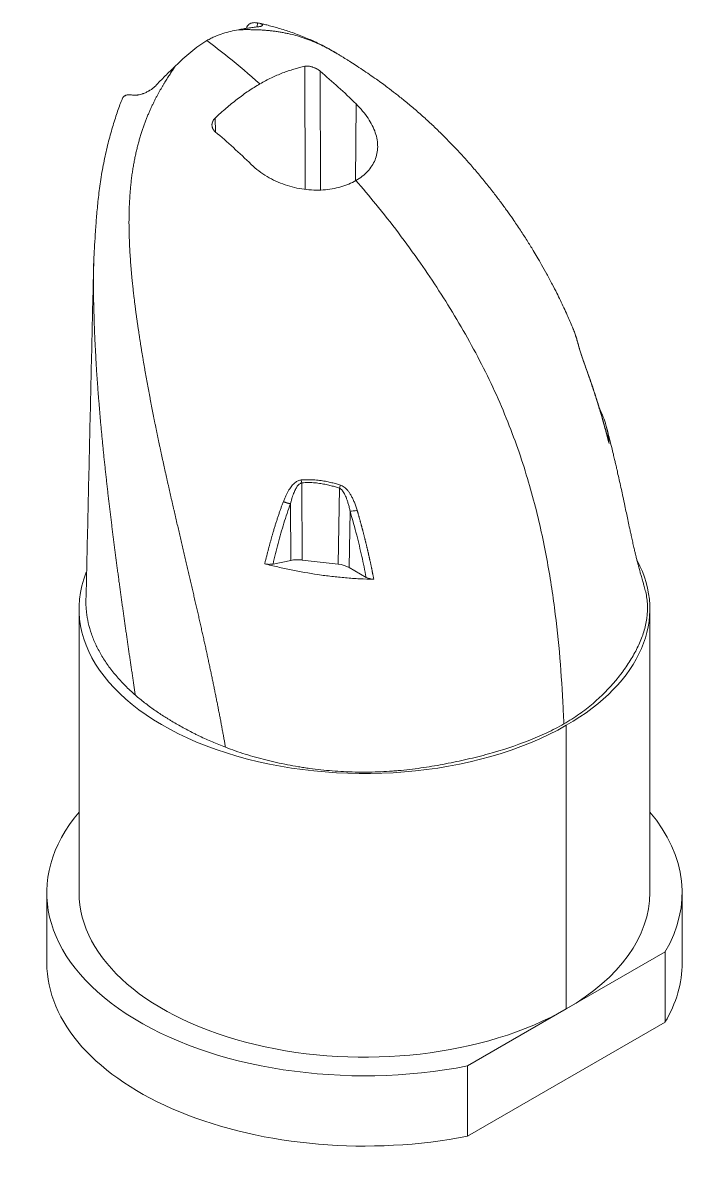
# Model space of a CAD drawing. Header units: millimetres. Extents: x 337 to 517, y 498 to 603.
# Drawn here: x 455.3 to 517.5, y 497.7 to 603 of the extents above; entities that cross this region are included whole.
import ezdxf

# ---------------------------------------------------------------- set-up
doc = ezdxf.new("R2010")
doc.units = ezdxf.units.MM
doc.layers.add('core', color=7, linetype='Continuous', lineweight=20)

msp = doc.modelspace()

# ---------------------------------------------------------------- linework, layer by layer
at = {"layer": 'core', "lineweight": 13}
for p, q in [((477.1, 602.6), (477.12, 602.98)), ((481.55, 587.52), (481.52, 598.95)), ((482.97, 587.46), (482.94, 598.49)), ((486.23, 588.31), (486.27, 595.44)), ((473.21, 592.85), (473.18, 594.13)), ((481.27, 553.06), (481.23, 560.23)), ((484.6, 552.68), (484.73, 559.73)), ((480.21, 553.02), (480.18, 558.3)), ((485.62, 552.37), (485.71, 557.6)), ((505.79, 511.35), (505.79, 537.7))]:
    msp.add_line(p, q, dxfattribs=at)
at = {"layer": 'core', "lineweight": 18}
for p, q in [((478.56, 552.69), (480.21, 553.02)), ((481.27, 553.06), (484.6, 552.68)), ((485.62, 552.37), (487.21, 551.45)), ((460.55, 548.52), (460.55, 522.16)), ((513.55, 522.16), (513.55, 548.52)), ((457.55, 522.16), (457.55, 515.63)), ((516.55, 515.63), (516.55, 522.16)), ((514.96, 516.64), (505.79, 511.35)), ((514.96, 516.64), (514.96, 510.11)), ((505.79, 511.35), (496.63, 506.05)), ((514.96, 510.11), (496.63, 499.52)), ((496.63, 506.05), (496.63, 499.52))]:
    msp.add_line(p, q, dxfattribs=at)
for centre, major_axis, ratio, start_param, end_param in [((506.04, 572.46), (-0.971, -0.26), 0.620721, 3.141805, 3.291081), ((506.94, 569.82), (-0.947, -0.336), 0.299713, 3.000301, 3.160431), ((481.43, 560.77), (-0.08, 1), 0.283573, 1.827504, 2.114619), ((484.93, 560.27), (0.331, 0.949), 0.01515, 1.84728, 2.178948), ((486.42, 557.98), (0.964, 0.286), 0.263083, 3.808918, 4.573545), ((480.86, 551.93), (2.01, 0.01), 0.575907, 1.368192, 1.900418), ((484.2, 551.54), (2.01, 0.01), 0.575743, 0.783462, 1.367207), ((487.05, 548.52), (-26.5, 0), 0.57735, 2.356194, 3.4397), ((487.05, 548.52), (-26.5, 0), 0.57735, 6.059101, 8.63938), ((487.05, 522.16), (29.5, 0), 0.57735, 2.686658, 5.042887), ((487.05, 522.16), (29.5, 0), 0.57735, 5.952687, 6.738125), ((487.05, 522.16), (-26.5, 0), 0.57735, 0, 2.356194), ((487.05, 522.16), (-26.5, 0), 0.57735, 2.356194, 3.141593), ((487.05, 515.63), (29.5, 0), 0.57735, 3.141548, 5.042887), ((487.05, 515.63), (29.5, 0), 0.57735, 5.952687, 6.283234)]:
    msp.add_ellipse(centre, major_axis=major_axis, ratio=ratio, start_param=start_param, end_param=end_param, dxfattribs=at)
for points, knots in [([(472.42, 601.34), (472.55, 601.41), (472.68, 601.48), (472.93, 601.61), (473.05, 601.67), (473.42, 601.83), (473.67, 601.92), (474.15, 602.07), (474.39, 602.13), (474.87, 602.24), (475.11, 602.29), (475.34, 602.34)], [0, 0, 0, 0, 0.125, 0.125, 0.25, 0.25, 0.5, 0.5, 0.75, 0.75, 1, 1, 1, 1]), ([(475.34, 602.34), (475.42, 602.35), (475.5, 602.37), (475.65, 602.39), (475.73, 602.41), (475.95, 602.45), (476.1, 602.47), (476.41, 602.52), (476.56, 602.54), (476.86, 602.58), (477, 602.6), (477.15, 602.61)], [0, 0, 0, 0, 0.125, 0.125, 0.25, 0.25, 0.5, 0.5, 0.75, 0.75, 1, 1, 1, 1]), ([(477.12, 602.98), (477.05, 602.99), (476.99, 602.99), (476.86, 603), (476.8, 603), (476.73, 602.99), (476.71, 602.99), (476.68, 602.99), (476.67, 602.99), (476.62, 602.98), (476.6, 602.97), (476.51, 602.95), (476.46, 602.93), (476.38, 602.89), (476.36, 602.88), (476.32, 602.85), (476.31, 602.85), (476.29, 602.83), (476.28, 602.82), (476.23, 602.77), (476.19, 602.72), (476.15, 602.65), (476.14, 602.64), (476.13, 602.61), (476.12, 602.59), (476.1, 602.55), (476.09, 602.51), (476.09, 602.48), (476.09, 602.48), (476.09, 602.48)], [0, 0, 0, 0, 0.142643, 0.142643, 0.285286, 0.285286, 0.320947, 0.320947, 0.356608, 0.356608, 0.42793, 0.42793, 0.570573, 0.570573, 0.641894, 0.641894, 0.677555, 0.677555, 0.713216, 0.713216, 0.855859, 0.855859, 0.89152, 0.89152, 0.927181, 0.927181, 0.998503, 0.998503, 1, 1, 1, 1]), ([(477.12, 602.98), (477.19, 602.97), (477.25, 602.95), (477.34, 602.93), (477.36, 602.93), (477.4, 602.92), (477.41, 602.91), (477.43, 602.9), (477.44, 602.9), (477.49, 602.88), (477.52, 602.86), (477.55, 602.83), (477.56, 602.82), (477.57, 602.81), (477.57, 602.81), (477.57, 602.8), (477.57, 602.79), (477.58, 602.77), (477.57, 602.75), (477.54, 602.72), (477.53, 602.71), (477.51, 602.7), (477.5, 602.7), (477.49, 602.69), (477.48, 602.68), (477.44, 602.66), (477.39, 602.65), (477.31, 602.63), (477.28, 602.63), (477.22, 602.62), (477.19, 602.61), (477.15, 602.61)], [0, 0, 0, 0, 0.125, 0.125, 0.1875, 0.1875, 0.21875, 0.21875, 0.25, 0.25, 0.375, 0.375, 0.4375, 0.4375, 0.46875, 0.46875, 0.5, 0.5, 0.625, 0.625, 0.6875, 0.6875, 0.71875, 0.71875, 0.75, 0.75, 0.875, 0.875, 0.9375, 0.9375, 1, 1, 1, 1]), ([(484.48, 600.13), (484.24, 600.28), (483.78, 600.55), (483.14, 600.89), (482.57, 601.17), (482.01, 601.42), (481.43, 601.67), (480.82, 601.91), (480.23, 602.12), (479.64, 602.32), (479.07, 602.49), (478.5, 602.65), (478.02, 602.77), (477.63, 602.87), (477.39, 602.92), (477.27, 602.95), (477.26, 602.95)], [0, 0, 0, 0, 0.105529, 0.200551, 0.282574, 0.361495, 0.441116, 0.526715, 0.610359, 0.681541, 0.76376, 0.838866, 0.905907, 0.95299, 0.992985, 1, 1, 1, 1]), ([(472.42, 601.34), (472.29, 601.27), (472.17, 601.19), (471.91, 601.02), (471.79, 600.94), (471.41, 600.67), (471.17, 600.47), (470.68, 600.06), (470.43, 599.85), (469.95, 599.4), (469.71, 599.18), (469.47, 598.95)], [0, 0, 0, 0, 0.125, 0.125, 0.25, 0.25, 0.5, 0.5, 0.75, 0.75, 1, 1, 1, 1]), ([(477.34, 597.31), (476.36, 598.17), (474.73, 599.54), (473.08, 600.84), (472.42, 601.34)], [0, 0, 0, 0, 0.605573, 1, 1, 1, 1]), ([(506.36, 574.7), (506.21, 575.07), (505.85, 575.91), (505.35, 576.96), (504.89, 577.91), (504.47, 578.73), (504, 579.61), (503.53, 580.46), (503.11, 581.19), (502.66, 581.94), (502.14, 582.77), (501.51, 583.75), (500.89, 584.66), (500.28, 585.53), (499.69, 586.34), (499.04, 587.2), (498.31, 588.12), (497.53, 589.07), (496.78, 589.94), (496.15, 590.65), (495.58, 591.25), (494.98, 591.89), (494.26, 592.62), (493.44, 593.41), (492.56, 594.22), (491.66, 595.01), (490.78, 595.74), (489.97, 596.39), (489.29, 596.91), (488.69, 597.36), (488.13, 597.76), (487.52, 598.18), (486.87, 598.62), (486.25, 599.03), (485.76, 599.35), (485.41, 599.56), (485.18, 599.71), (484.96, 599.85), (484.71, 599.99), (484.53, 600.11), (484.41, 600.18), (484.39, 600.19)], [0, 0, 0, 0, 0.035817, 0.079613, 0.101561, 0.128448, 0.159884, 0.188583, 0.212549, 0.233423, 0.264641, 0.297975, 0.33473, 0.361267, 0.390174, 0.421715, 0.455848, 0.492532, 0.52874, 0.555962, 0.575545, 0.601168, 0.632221, 0.66583, 0.700674, 0.736577, 0.770378, 0.800815, 0.828295, 0.84574, 0.866496, 0.89013, 0.913422, 0.936178, 0.95569, 0.964663, 0.972276, 0.980152, 0.988122, 0.997507, 1, 1, 1, 1]), ([(469.47, 598.95), (469.39, 598.87), (469.31, 598.8), (469.16, 598.65), (469.08, 598.57), (468.85, 598.35), (468.7, 598.2), (468.39, 597.89), (468.24, 597.74), (467.93, 597.43), (467.78, 597.27), (467.63, 597.11)], [0, 0, 0, 0, 0.125, 0.125, 0.25, 0.25, 0.5, 0.5, 0.75, 0.75, 1, 1, 1, 1]), ([(481.52, 598.95), (481.18, 598.87), (480.83, 598.78), (480.15, 598.57), (479.8, 598.46), (479.28, 598.26), (479.1, 598.18), (478.75, 598.03), (478.58, 597.95), (478.05, 597.7), (477.7, 597.51), (477.34, 597.31)], [0, 0, 0, 0, 0.25, 0.25, 0.5, 0.5, 0.625, 0.625, 0.75, 0.75, 1, 1, 1, 1]), ([(481.52, 598.95), (481.57, 598.96), (481.62, 598.97), (481.7, 598.97), (481.73, 598.97), (481.77, 598.97), (481.79, 598.97), (481.82, 598.96), (481.83, 598.96), (481.91, 598.95), (481.97, 598.94), (482.06, 598.92), (482.1, 598.92), (482.14, 598.9), (482.16, 598.9), (482.19, 598.89), (482.21, 598.88), (482.29, 598.86), (482.36, 598.83), (482.44, 598.8), (482.45, 598.79), (482.48, 598.78), (482.5, 598.77), (482.55, 598.75), (482.58, 598.73), (482.67, 598.68), (482.73, 598.65), (482.81, 598.59), (482.84, 598.57), (482.89, 598.53), (482.92, 598.51), (482.94, 598.49)], [0, 0, 0, 0, 0.125, 0.125, 0.1875, 0.1875, 0.21875, 0.21875, 0.25, 0.25, 0.375, 0.375, 0.4375, 0.4375, 0.46875, 0.46875, 0.5, 0.5, 0.625, 0.625, 0.65625, 0.65625, 0.6875, 0.6875, 0.75, 0.75, 0.875, 0.875, 0.9375, 0.9375, 1, 1, 1, 1]), ([(486.27, 595.44), (485.73, 595.98), (485.18, 596.5), (484.06, 597.52), (483.5, 598.01), (482.94, 598.49)], [0, 0, 0, 0, 0.5, 0.5, 1, 1, 1, 1]), ([(465.5, 596.27), (465.57, 596.26), (465.65, 596.26), (465.77, 596.26), (465.81, 596.26), (465.88, 596.27), (465.9, 596.27), (465.95, 596.27), (465.97, 596.28), (466.08, 596.29), (466.18, 596.31), (466.32, 596.35), (466.37, 596.36), (466.44, 596.39), (466.47, 596.39), (466.51, 596.41), (466.54, 596.42), (466.66, 596.47), (466.76, 596.51), (466.9, 596.58), (466.95, 596.6), (467.02, 596.64), (467.04, 596.66), (467.09, 596.68), (467.11, 596.7), (467.23, 596.77), (467.32, 596.83), (467.44, 596.93), (467.48, 596.97), (467.56, 597.04), (467.59, 597.07), (467.63, 597.11)], [0, 0, 0, 0, 0.125, 0.125, 0.1875, 0.1875, 0.21875, 0.21875, 0.25, 0.25, 0.375, 0.375, 0.4375, 0.4375, 0.46875, 0.46875, 0.5, 0.5, 0.625, 0.625, 0.6875, 0.6875, 0.71875, 0.71875, 0.75, 0.75, 0.875, 0.875, 0.9375, 0.9375, 1, 1, 1, 1]), ([(473.18, 594.13), (473.52, 594.45), (473.86, 594.75), (474.54, 595.34), (474.89, 595.62), (475.41, 596.02), (475.58, 596.15), (475.93, 596.4), (476.1, 596.53), (476.63, 596.88), (476.98, 597.1), (477.34, 597.31)], [0, 0, 0, 0, 0.25, 0.25, 0.5, 0.5, 0.625, 0.625, 0.75, 0.75, 1, 1, 1, 1]), ([(464.56, 595.93), (464.53, 595.85), (464.33, 595.37), (464.01, 594.43), (463.58, 593.07), (463.18, 591.57), (462.82, 589.94), (462.53, 588.26), (462.32, 586.61), (462.18, 585.07), (462.07, 583.65), (461.99, 582.36), (461.93, 581.22), (461.91, 580.53), (461.9, 580.22)], [0, 0, 0, 0, 0.017343, 0.099611, 0.189494, 0.28706, 0.392398, 0.50168, 0.603907, 0.698428, 0.785459, 0.865445, 0.939021, 1, 1, 1, 1]), ([(465.5, 596.27), (465.44, 596.28), (465.38, 596.29), (465.25, 596.3), (465.19, 596.3), (465.12, 596.29), (465.11, 596.29), (465.08, 596.29), (465.06, 596.29), (465.02, 596.28), (464.99, 596.28), (464.91, 596.26), (464.86, 596.24), (464.79, 596.2), (464.77, 596.19), (464.73, 596.16), (464.72, 596.16), (464.7, 596.14), (464.69, 596.13), (464.64, 596.08), (464.61, 596.04), (464.58, 595.97), (464.57, 595.96), (464.56, 595.94), (464.56, 595.94), (464.56, 595.94)], [0, 0, 0, 0, 0.159553, 0.159553, 0.319107, 0.319107, 0.358995, 0.358995, 0.398883, 0.398883, 0.47866, 0.47866, 0.638213, 0.638213, 0.71799, 0.71799, 0.757878, 0.757878, 0.797766, 0.797766, 0.95732, 0.95732, 0.997208, 0.997208, 1, 1, 1, 1]), ([(473.18, 594.13), (473.13, 594.09), (473.09, 594.04), (473.04, 593.97), (473.02, 593.94), (473, 593.9), (472.99, 593.89), (472.98, 593.86), (472.97, 593.85), (472.94, 593.78), (472.92, 593.72), (472.9, 593.63), (472.9, 593.61), (472.89, 593.56), (472.89, 593.55), (472.89, 593.52), (472.89, 593.5), (472.89, 593.43), (472.9, 593.37), (472.91, 593.3), (472.92, 593.29), (472.92, 593.26), (472.93, 593.25), (472.94, 593.2), (472.95, 593.18), (472.99, 593.1), (473.02, 593.05), (473.08, 592.97), (473.1, 592.95), (473.14, 592.91), (473.16, 592.88), (473.19, 592.86)], [0, 0, 0, 0, 0.125, 0.125, 0.1875, 0.1875, 0.21875, 0.21875, 0.25, 0.25, 0.375, 0.375, 0.4375, 0.4375, 0.46875, 0.46875, 0.5, 0.5, 0.625, 0.625, 0.65625, 0.65625, 0.6875, 0.6875, 0.75, 0.75, 0.875, 0.875, 0.9375, 0.9375, 1, 1, 1, 1]), ([(476.54, 589.82), (475.99, 590.36), (475.44, 590.88), (474.32, 591.89), (473.76, 592.39), (473.19, 592.86)], [0, 0, 0, 0, 0.5, 0.5, 1, 1, 1, 1]), ([(505.57, 537.83), (505.54, 538.33), (505.45, 540.37), (505.23, 543.94), (504.74, 548.6), (504.11, 552.63), (503.42, 556), (502.78, 558.61), (502, 561.32), (500.75, 565.05), (498.74, 569.85), (496.19, 574.55), (493.98, 578.11), (492.17, 580.79), (490.22, 583.47), (488.22, 586.03), (486.88, 587.61), (486.26, 588.33)], [0, 0, 0, 0, 0.032166, 0.132872, 0.233578, 0.334285, 0.384638, 0.434991, 0.485072, 0.535153, 0.635316, 0.735478, 0.785559, 0.83564, 0.893375, 0.951111, 1, 1, 1, 1]), ([(506.37, 574.71), (506.37, 574.7), (506.41, 574.6), (506.5, 574.39), (506.61, 574.06), (506.71, 573.73), (506.81, 573.41), (506.9, 573.1), (506.95, 572.9), (506.98, 572.8)], [0, 0, 0, 0, 0.009405, 0.174504, 0.339603, 0.504703, 0.669802, 0.834901, 1, 1, 1, 1]), ([(507.02, 572.7), (506.95, 572.95), (506.81, 573.46), (506.6, 574.1), (506.47, 574.44), (506.41, 574.58)], [0, 0, 0, 0, 0.345373, 0.723789, 1, 1, 1, 1]), ([(507.89, 570.15), (507.83, 570.32), (507.69, 570.7), (507.47, 571.32), (507.27, 571.89), (507.13, 572.32), (507.05, 572.57), (507.02, 572.68), (507.01, 572.73)], [0, 0, 0, 0, 0.205266, 0.441672, 0.708061, 0.851693, 0.925595, 1, 1, 1, 1]), ([(509.75, 563.97), (509.58, 564.64), (509.21, 566.01), (508.6, 568.07), (508.13, 569.46), (507.89, 570.14)], [0, 0, 0, 0, 0.329098, 0.669114, 1, 1, 1, 1]), ([(508.87, 567.16), (508.91, 567.06), (508.96, 566.97), (509.11, 566.63), (509.21, 566.39), (509.38, 565.89), (509.46, 565.65), (509.59, 565.15), (509.64, 564.9), (509.72, 564.39), (509.75, 564.14), (509.77, 563.88)], [0, 0, 0, 0, 0.089797, 0.089797, 0.317348, 0.317348, 0.544899, 0.544899, 0.772449, 0.772449, 1, 1, 1, 1]), ([(513, 550.72), (512.97, 550.84), (512.88, 551.1), (512.77, 551.49), (512.67, 551.86), (512.59, 552.15), (512.52, 552.42), (512.44, 552.71), (512.36, 553.03), (512.28, 553.34), (512.21, 553.63), (512.13, 553.95), (512.04, 554.37), (511.93, 554.84), (511.83, 555.31), (511.73, 555.74), (511.63, 556.23), (511.51, 556.79), (511.37, 557.44), (511.22, 558.16), (511.06, 558.89), (510.9, 559.65), (510.75, 560.33), (510.6, 560.98), (510.48, 561.54), (510.37, 562), (510.27, 562.44), (510.15, 562.94), (510, 563.57), (509.82, 564.26), (509.66, 564.9), (509.56, 565.27), (509.52, 565.42)], [0, 0, 0, 0, 0.028156, 0.068011, 0.098015, 0.122565, 0.143092, 0.167128, 0.196475, 0.223107, 0.243345, 0.267834, 0.301177, 0.340116, 0.375408, 0.406542, 0.436576, 0.482247, 0.524221, 0.566593, 0.62121, 0.662109, 0.707025, 0.747221, 0.780777, 0.807646, 0.829706, 0.857351, 0.893213, 0.936591, 0.975364, 1, 1, 1, 1]), ([(509.75, 563.97), (509.75, 563.96), (509.76, 563.95), (509.76, 563.93), (509.76, 563.92), (509.77, 563.9), (509.77, 563.89), (509.77, 563.88)], [0, 0, 0, 0, 0.323011, 0.323011, 0.661506, 0.661506, 1, 1, 1, 1]), ([(477.79, 552.71), (477.85, 552.69), (477.91, 552.68), (478.01, 552.67), (478.04, 552.67), (478.1, 552.66), (478.14, 552.66), (478.23, 552.66), (478.3, 552.66), (478.4, 552.67), (478.43, 552.67), (478.49, 552.68), (478.52, 552.69), (478.56, 552.69)], [0, 0, 0, 0, 0.25, 0.25, 0.375, 0.375, 0.5, 0.5, 0.75, 0.75, 0.875, 0.875, 1, 1, 1, 1]), ([(477.79, 552.71), (478.19, 552.61), (478.6, 552.51), (479.41, 552.32), (479.82, 552.23), (481.06, 551.98), (481.89, 551.83), (483.15, 551.64), (483.58, 551.59), (484.43, 551.49), (484.86, 551.45), (485.73, 551.37), (486.16, 551.34), (487.04, 551.3), (487.48, 551.28), (487.92, 551.27)], [0, 0, 0, 0, 0.125, 0.125, 0.25, 0.25, 0.5, 0.5, 0.625, 0.625, 0.75, 0.75, 0.875, 0.875, 1, 1, 1, 1]), ([(487.21, 551.45), (487.26, 551.42), (487.31, 551.4), (487.39, 551.37), (487.42, 551.36), (487.46, 551.34), (487.48, 551.34), (487.51, 551.33), (487.52, 551.33), (487.6, 551.31), (487.66, 551.3), (487.76, 551.28), (487.79, 551.28), (487.84, 551.28), (487.86, 551.28), (487.89, 551.27), (487.91, 551.27), (487.92, 551.27)], [0, 0, 0, 0, 0.25, 0.25, 0.375, 0.375, 0.4375, 0.4375, 0.5, 0.5, 0.75, 0.75, 0.875, 0.875, 0.9375, 0.9375, 1, 1, 1, 1]), ([(505.57, 537.83), (505.82, 537.98), (506.07, 538.13), (506.55, 538.44), (506.78, 538.6), (507.23, 538.91), (507.45, 539.08), (507.87, 539.4), (508.08, 539.57), (509.07, 540.41), (509.77, 541.13), (510.54, 542.05), (510.69, 542.24), (510.9, 542.52), (510.98, 542.62), (511.12, 542.81), (511.18, 542.9), (511.52, 543.38), (511.77, 543.77), (512.22, 544.55), (512.42, 544.94), (512.77, 545.74), (512.92, 546.14), (513.09, 546.75), (513.14, 546.95), (513.23, 547.36), (513.26, 547.57), (513.29, 547.83), (513.3, 547.88), (513.31, 547.99), (513.32, 548.14), (513.33, 548.3), (513.34, 548.61), (513.33, 548.81), (513.31, 549.22), (513.26, 549.63), (513.18, 550.04), (513.09, 550.4), (513.05, 550.56), (513, 550.72)], [0, 0, 0, 0, 0.043888, 0.043888, 0.087775, 0.087775, 0.131663, 0.131663, 0.17555, 0.17555, 0.3511, 0.3511, 0.394988, 0.394988, 0.416932, 0.416932, 0.438876, 0.438876, 0.526651, 0.526651, 0.614426, 0.614426, 0.702201, 0.702201, 0.746088, 0.746088, 0.789976, 0.789976, 0.800948, 0.800948, 0.81192, 0.833864, 0.833864, 0.877751, 0.877751, 0.921639, 0.965526, 0.965526, 1, 1, 1, 1]), ([(461.19, 549.29), (461.19, 549.27), (461.19, 549.25), (461.18, 549.06), (461.19, 548.89), (461.2, 548.55), (461.22, 548.38), (461.27, 547.88), (461.33, 547.54), (461.48, 546.88), (461.67, 546.21), (461.94, 545.55), (462.13, 545.14), (462.17, 545.06), (462.25, 544.9), (462.29, 544.82), (462.42, 544.57), (462.51, 544.41), (462.6, 544.25)], [0, 0, 0, 0, 0.012151, 0.012151, 0.110935, 0.110935, 0.20972, 0.20972, 0.40729, 0.40729, 0.60486, 0.80243, 0.80243, 0.851823, 0.851823, 0.901215, 0.901215, 1, 1, 1, 1]), ([(462.6, 544.25), (462.8, 543.92), (463.01, 543.59), (463.47, 542.95), (463.72, 542.63), (464.25, 542), (464.53, 541.7), (465.13, 541.09), (465.44, 540.79), (465.78, 540.5)], [0, 0, 0, 0, 0.25, 0.25, 0.5, 0.5, 0.75, 0.75, 1, 1, 1, 1]), ([(465.78, 540.5), (466.05, 540.26), (466.34, 540.03), (466.93, 539.57), (467.24, 539.34), (467.87, 538.9), (468.19, 538.69), (468.61, 538.42), (468.7, 538.37), (468.87, 538.26), (468.95, 538.21), (469.21, 538.05), (469.38, 537.95), (469.91, 537.65), (470.27, 537.45), (470.82, 537.16), (471, 537.06), (471.28, 536.92), (471.38, 536.87), (471.56, 536.78), (471.66, 536.73), (472.14, 536.5), (472.92, 536.15), (473.73, 535.82), (474.14, 535.66)], [0, 0, 0, 0, 0.125, 0.125, 0.25, 0.25, 0.375, 0.375, 0.40625, 0.40625, 0.4375, 0.4375, 0.5, 0.5, 0.625, 0.625, 0.6875, 0.6875, 0.71875, 0.71875, 0.75, 0.75, 0.875, 1, 1, 1, 1]), ([(474.14, 535.66), (474.75, 535.43), (475.36, 535.22), (476.61, 534.82), (477.25, 534.64), (478.55, 534.32), (479.22, 534.17), (480.23, 533.97), (480.57, 533.91), (481.09, 533.82), (481.26, 533.8), (481.52, 533.76), (481.61, 533.74), (481.79, 533.72), (482.57, 533.61), (483.36, 533.52), (484.76, 533.41), (485.47, 533.37), (486.53, 533.35), (486.89, 533.35), (487.6, 533.35), (487.95, 533.36), (488.66, 533.39), (489.02, 533.41), (489.47, 533.44), (489.56, 533.44), (489.74, 533.46), (490, 533.48), (490.27, 533.5), (490.8, 533.55), (491.15, 533.59), (491.85, 533.68), (492.2, 533.72), (493.23, 533.87), (493.91, 533.99), (495.26, 534.25), (495.93, 534.39), (496.92, 534.62), (497.25, 534.7), (497.9, 534.87), (498.23, 534.95), (499.85, 535.4), (501.09, 535.81), (502.85, 536.5), (503.42, 536.74), (504.25, 537.13), (504.52, 537.27), (505.05, 537.54), (505.31, 537.69), (505.57, 537.83)], [0, 0, 0, 0, 0.0625, 0.0625, 0.125, 0.125, 0.1875, 0.1875, 0.21875, 0.21875, 0.234375, 0.234375, 0.242188, 0.242188, 0.25, 0.3125, 0.3125, 0.375, 0.375, 0.40625, 0.40625, 0.4375, 0.4375, 0.46875, 0.46875, 0.476563, 0.476563, 0.484375, 0.5, 0.5, 0.53125, 0.53125, 0.5625, 0.5625, 0.625, 0.625, 0.6875, 0.6875, 0.71875, 0.71875, 0.75, 0.75, 0.875, 0.875, 0.9375, 0.9375, 0.96875, 0.96875, 1, 1, 1, 1])]:
    msp.add_open_spline(points, degree=3, knots=knots, dxfattribs=at)
at = {"layer": 'core', "lineweight": 13}
for points, knots in [([(484.39, 600.19), (484.32, 600.23), (484.06, 600.38), (483.6, 600.64), (482.96, 600.96), (482.27, 601.26), (481.54, 601.54), (480.84, 601.76), (480.26, 601.92), (479.79, 602.02), (479.41, 602.09), (479.04, 602.16), (478.67, 602.21), (478.31, 602.25), (478.02, 602.28), (477.79, 602.3), (477.62, 602.31), (477.46, 602.32), (477.29, 602.32), (477.11, 602.33), (476.94, 602.34), (476.77, 602.34), (476.59, 602.34), (476.41, 602.35), (476.23, 602.35), (476.06, 602.35), (475.88, 602.35), (475.7, 602.34), (475.52, 602.34), (475.4, 602.34), (475.34, 602.34)], [0, 0, 0, 0, 0.022917, 0.093102, 0.158801, 0.244982, 0.326784, 0.404149, 0.476912, 0.518212, 0.559079, 0.599465, 0.639308, 0.678529, 0.717032, 0.734731, 0.752695, 0.770907, 0.789347, 0.807993, 0.826821, 0.845805, 0.86492, 0.884137, 0.903426, 0.922758, 0.942105, 0.96144, 0.980743, 1, 1, 1, 1]), ([(474.14, 535.66), (474.13, 535.72), (474.11, 535.86), (474.07, 536.06), (474.04, 536.26), (474, 536.46), (473.96, 536.66), (473.93, 536.87), (473.89, 537.07), (473.85, 537.28), (473.81, 537.49), (473.77, 537.69), (473.74, 537.9), (473.7, 538.11), (473.66, 538.32), (473.62, 538.53), (473.58, 538.74), (473.53, 538.96), (473.49, 539.17), (473.45, 539.38), (473.41, 539.6), (473.37, 539.81), (473.32, 540.03), (473.28, 540.25), (473.24, 540.47), (473.19, 540.69), (473.15, 540.91), (473.1, 541.13), (473.06, 541.35), (473.01, 541.57), (472.96, 541.8), (472.92, 542.02), (472.87, 542.25), (472.82, 542.48), (472.78, 542.7), (472.73, 542.93), (472.68, 543.16), (472.63, 543.39), (472.58, 543.62), (472.53, 543.85), (472.48, 544.09), (472.43, 544.32), (472.38, 544.55), (472.33, 544.79), (472.28, 545.03), (472.22, 545.26), (472.17, 545.5), (472.12, 545.74), (472.06, 545.98), (472.01, 546.22), (471.96, 546.46), (471.9, 546.71), (471.85, 546.95), (471.79, 547.2), (471.74, 547.44), (471.68, 547.69), (471.63, 547.93), (471.57, 548.18), (471.51, 548.43), (471.45, 548.68), (471.4, 548.93), (471.34, 549.19), (471.28, 549.44), (471.22, 549.69), (471.16, 549.95), (471.1, 550.2), (471.05, 550.46), (470.99, 550.72), (470.93, 550.98), (470.87, 551.24), (470.8, 551.5), (470.74, 551.76), (470.68, 552.02), (470.62, 552.28), (470.56, 552.55), (470.5, 552.81), (470.43, 553.08), (470.37, 553.35), (470.31, 553.62), (470.25, 553.88), (470.18, 554.15), (470.12, 554.43), (470.06, 554.7), (469.99, 554.97), (469.93, 555.25), (469.86, 555.52), (469.8, 555.8), (469.74, 556.08), (469.67, 556.35), (469.61, 556.63), (469.54, 556.91), (469.48, 557.2), (469.41, 557.48), (469.35, 557.76), (469.28, 558.05), (469.21, 558.33), (469.15, 558.62), (469.08, 558.91), (469.02, 559.2), (468.95, 559.49), (468.89, 559.78), (468.82, 560.07), (468.75, 560.36), (468.69, 560.66), (468.62, 560.95), (468.56, 561.25), (468.49, 561.55), (468.43, 561.84), (468.36, 562.14), (468.29, 562.45), (468.23, 562.75), (468.16, 563.05), (468.1, 563.35), (468.03, 563.66), (467.97, 563.97), (467.9, 564.27), (467.84, 564.58), (467.78, 564.89), (467.71, 565.2), (467.65, 565.52), (467.58, 565.83), (467.52, 566.14), (467.46, 566.46), (467.39, 566.78), (467.33, 567.09), (467.27, 567.41), (467.21, 567.73), (467.15, 568.06), (467.09, 568.38), (467.03, 568.7), (466.97, 569.03), (466.91, 569.35), (466.85, 569.68), (466.79, 570.01), (466.73, 570.34), (466.67, 570.67), (466.61, 571), (466.56, 571.33), (466.5, 571.67), (466.44, 572), (466.39, 572.34), (466.33, 572.67), (466.28, 573.01), (466.23, 573.35), (466.17, 573.69), (466.12, 574.04), (466.07, 574.38), (466.02, 574.72), (465.97, 575.07), (465.92, 575.42), (465.87, 575.76), (465.82, 576.11), (465.78, 576.46), (465.73, 576.81), (465.69, 577.17), (465.65, 577.52), (465.6, 577.87), (465.57, 578.23), (465.53, 578.59), (465.49, 578.95), (465.45, 579.3), (465.42, 579.66), (465.39, 580.03), (465.36, 580.39), (465.33, 580.75), (465.31, 581.12), (465.28, 581.48), (465.26, 581.85), (465.24, 582.22), (465.23, 582.59), (465.21, 582.95), (465.2, 583.32), (465.19, 583.7), (465.19, 584.07), (465.18, 584.44), (465.19, 584.81), (465.19, 585.19), (465.2, 585.56), (465.21, 585.99), (465.24, 586.47), (465.27, 586.99), (465.31, 587.5), (465.36, 588), (465.41, 588.49), (465.48, 588.97), (465.55, 589.44), (465.63, 589.9), (465.71, 590.35), (465.81, 590.78), (465.9, 591.2), (466.01, 591.62), (466.11, 592.02), (466.23, 592.4), (466.34, 592.78), (466.46, 593.15), (466.59, 593.5), (466.72, 593.84), (466.85, 594.18), (466.98, 594.5), (467.11, 594.81), (467.25, 595.11), (467.38, 595.39), (467.52, 595.67), (467.65, 595.94), (467.79, 596.2), (467.93, 596.45), (468.06, 596.69), (468.19, 596.92), (468.32, 597.14), (468.45, 597.36), (468.58, 597.56), (468.7, 597.76), (468.82, 597.95), (468.94, 598.13), (469.05, 598.31), (469.16, 598.48), (469.27, 598.64), (469.37, 598.8), (469.44, 598.9), (469.47, 598.95)], [0, 0, 0, 0, 0.00316, 0.006334, 0.009521, 0.012723, 0.015939, 0.01917, 0.022414, 0.025672, 0.028944, 0.032231, 0.035531, 0.038846, 0.042174, 0.045517, 0.048873, 0.052244, 0.055629, 0.059028, 0.062441, 0.065868, 0.069309, 0.072764, 0.076233, 0.079716, 0.083214, 0.086725, 0.09025, 0.09379, 0.097343, 0.100911, 0.104492, 0.108088, 0.111698, 0.115322, 0.11896, 0.122611, 0.126277, 0.129958, 0.133652, 0.13736, 0.141082, 0.144819, 0.148569, 0.152333, 0.156112, 0.159905, 0.163711, 0.167532, 0.171367, 0.175216, 0.179079, 0.182956, 0.186847, 0.190753, 0.194672, 0.198606, 0.202553, 0.206515, 0.21049, 0.21448, 0.218484, 0.222502, 0.226534, 0.230581, 0.234641, 0.238716, 0.242804, 0.246907, 0.251023, 0.255154, 0.259299, 0.263458, 0.267631, 0.271818, 0.276019, 0.280234, 0.284464, 0.288707, 0.292964, 0.297236, 0.301521, 0.305821, 0.310135, 0.314462, 0.318804, 0.32316, 0.32753, 0.331914, 0.336312, 0.340725, 0.345151, 0.349592, 0.354046, 0.358515, 0.362998, 0.367495, 0.372006, 0.376532, 0.381071, 0.385625, 0.390192, 0.394774, 0.39937, 0.40398, 0.408605, 0.413243, 0.417895, 0.422562, 0.427243, 0.431937, 0.436646, 0.441369, 0.446107, 0.450858, 0.455623, 0.460403, 0.465197, 0.470004, 0.474826, 0.479662, 0.484512, 0.489376, 0.494254, 0.499146, 0.504053, 0.508973, 0.513908, 0.518856, 0.523819, 0.528796, 0.533786, 0.538791, 0.54381, 0.548844, 0.553891, 0.558952, 0.564028, 0.569118, 0.574222, 0.57934, 0.584472, 0.589618, 0.594779, 0.599954, 0.605142, 0.610345, 0.615563, 0.620794, 0.62604, 0.6313, 0.636574, 0.641863, 0.647167, 0.652485, 0.657817, 0.663164, 0.668525, 0.6739, 0.679289, 0.684692, 0.690109, 0.695541, 0.700986, 0.706446, 0.711921, 0.71741, 0.722914, 0.728433, 0.733965, 0.739513, 0.745075, 0.750652, 0.756243, 0.761849, 0.76747, 0.773105, 0.778754, 0.786793, 0.794705, 0.802489, 0.810145, 0.817672, 0.825072, 0.832344, 0.839487, 0.846501, 0.853387, 0.860143, 0.866772, 0.873271, 0.879642, 0.885884, 0.891997, 0.897981, 0.903837, 0.909564, 0.915161, 0.92063, 0.925969, 0.931179, 0.93626, 0.941212, 0.946036, 0.95073, 0.955295, 0.95973, 0.964036, 0.968212, 0.972259, 0.976177, 0.979966, 0.983627, 0.987159, 0.990562, 0.993837, 0.996983, 1, 1, 1, 1]), ([(461.92, 581.2), (461.92, 581.16), (461.91, 581.07), (461.91, 580.94), (461.91, 580.8), (461.91, 580.66), (461.9, 580.52), (461.9, 580.38), (461.9, 580.24), (461.9, 580.1), (461.89, 579.96), (461.89, 579.82), (461.89, 579.67), (461.89, 579.53), (461.89, 579.39), (461.89, 579.25), (461.89, 579.1), (461.89, 578.96), (461.89, 578.81), (461.89, 578.67), (461.89, 578.52), (461.89, 578.38), (461.89, 578.23), (461.89, 578.09), (461.89, 577.94), (461.9, 577.79), (461.9, 577.51), (461.9, 577.09), (461.92, 576.54), (461.93, 575.99), (461.95, 575.44), (461.96, 574.89), (461.98, 574.34), (462.01, 573.79), (462.03, 573.25), (462.06, 572.71), (462.09, 572.17), (462.12, 571.63), (462.15, 571.09), (462.18, 570.56), (462.22, 570.02), (462.26, 569.49), (462.29, 568.96), (462.33, 568.43), (462.38, 567.91), (462.42, 567.38), (462.46, 566.86), (462.51, 566.33), (462.55, 565.81), (462.6, 565.3), (462.65, 564.78), (462.7, 564.26), (462.75, 563.75), (462.8, 563.24), (462.85, 562.73), (462.9, 562.22), (462.96, 561.71), (463.01, 561.2), (463.07, 560.7), (463.12, 560.2), (463.18, 559.7), (463.23, 559.2), (463.29, 558.7), (463.35, 558.21), (463.41, 557.71), (463.47, 557.22), (463.53, 556.73), (463.59, 556.24), (463.65, 555.75), (463.71, 555.26), (463.77, 554.78), (463.83, 554.3), (463.9, 553.81), (463.96, 553.33), (464.02, 552.86), (464.08, 552.38), (464.15, 551.9), (464.21, 551.43), (464.27, 550.96), (464.34, 550.49), (464.4, 550.02), (464.47, 549.55), (464.53, 549.08), (464.6, 548.62), (464.66, 548.15), (464.73, 547.69), (464.79, 547.23), (464.86, 546.77), (464.92, 546.32), (464.99, 545.86), (465.05, 545.4), (465.12, 544.95), (465.18, 544.5), (465.25, 544.05), (465.32, 543.6), (465.38, 543.15), (465.45, 542.71), (465.51, 542.26), (465.58, 541.82), (465.64, 541.38), (465.71, 540.94), (465.75, 540.65), (465.78, 540.5)], [0, 0, 0, 0, 0.002943, 0.006222, 0.00951, 0.012809, 0.016118, 0.019437, 0.022766, 0.026105, 0.029454, 0.032814, 0.036183, 0.039563, 0.042953, 0.046353, 0.049763, 0.053183, 0.056613, 0.060053, 0.063504, 0.066964, 0.070435, 0.073916, 0.077406, 0.080907, 0.084418, 0.09762, 0.110795, 0.123943, 0.137063, 0.150157, 0.163224, 0.176264, 0.189277, 0.202263, 0.215222, 0.228154, 0.24106, 0.253938, 0.26679, 0.279615, 0.292414, 0.305185, 0.317929, 0.330646, 0.343337, 0.356, 0.368637, 0.381247, 0.39383, 0.406386, 0.418916, 0.431418, 0.443894, 0.456343, 0.468765, 0.48116, 0.493528, 0.50587, 0.518184, 0.530472, 0.542733, 0.554966, 0.567174, 0.579354, 0.591507, 0.603634, 0.615734, 0.627808, 0.639854, 0.651874, 0.663867, 0.675833, 0.687773, 0.699686, 0.711572, 0.72343, 0.735263, 0.747068, 0.758846, 0.770597, 0.782322, 0.79402, 0.805691, 0.817335, 0.828953, 0.840543, 0.852107, 0.863644, 0.875155, 0.886638, 0.898095, 0.909525, 0.920928, 0.932305, 0.943654, 0.954977, 0.966273, 0.977542, 0.988784, 1, 1, 1, 1]), ([(507.89, 570.12), (507.9, 570.09), (507.92, 570.03), (507.95, 569.95), (507.98, 569.87), (508.01, 569.78), (508.04, 569.7), (508.07, 569.62), (508.09, 569.53), (508.12, 569.45), (508.15, 569.36), (508.18, 569.28), (508.21, 569.2), (508.24, 569.11), (508.26, 569.03), (508.29, 568.95), (508.32, 568.86), (508.35, 568.78), (508.37, 568.7), (508.4, 568.61), (508.43, 568.53), (508.46, 568.45), (508.48, 568.36), (508.51, 568.28), (508.54, 568.2), (508.56, 568.11), (508.59, 568.03), (508.62, 567.95), (508.64, 567.86), (508.67, 567.78), (508.69, 567.7), (508.72, 567.61), (508.75, 567.53), (508.77, 567.45), (508.8, 567.36), (508.82, 567.28), (508.85, 567.2), (508.87, 567.11), (508.9, 567.03), (508.92, 566.95), (508.95, 566.87), (508.97, 566.78), (509, 566.7), (509.02, 566.62), (509.05, 566.53), (509.07, 566.45), (509.09, 566.37), (509.12, 566.28), (509.14, 566.2), (509.17, 566.12), (509.19, 566.03), (509.21, 565.95), (509.24, 565.87), (509.26, 565.79), (509.28, 565.7), (509.31, 565.62), (509.33, 565.54), (509.35, 565.45), (509.37, 565.37), (509.4, 565.29), (509.42, 565.21), (509.44, 565.12), (509.46, 565.04), (509.49, 564.96), (509.51, 564.88), (509.53, 564.79), (509.55, 564.71), (509.58, 564.63), (509.6, 564.54), (509.62, 564.46), (509.64, 564.38), (509.66, 564.3), (509.68, 564.21), (509.7, 564.13), (509.73, 564.05), (509.75, 563.97), (509.76, 563.91), (509.77, 563.88)], [0, 0, 0, 0, 0.013323, 0.026647, 0.039971, 0.053296, 0.066621, 0.079947, 0.093273, 0.1066, 0.119927, 0.133255, 0.146583, 0.159911, 0.17324, 0.186569, 0.199898, 0.213228, 0.226558, 0.239888, 0.253218, 0.266548, 0.279878, 0.293209, 0.306539, 0.319869, 0.3332, 0.34653, 0.35986, 0.37319, 0.386521, 0.399851, 0.413182, 0.426512, 0.439843, 0.453174, 0.466505, 0.479836, 0.493167, 0.506499, 0.519831, 0.533163, 0.546496, 0.559828, 0.573161, 0.586495, 0.599828, 0.613162, 0.626496, 0.639831, 0.653166, 0.666501, 0.679837, 0.693173, 0.706509, 0.719846, 0.733183, 0.74652, 0.759858, 0.773196, 0.786535, 0.799874, 0.813213, 0.826553, 0.839893, 0.853233, 0.866574, 0.879915, 0.893256, 0.906598, 0.91994, 0.933283, 0.946626, 0.959969, 0.973312, 0.986656, 1, 1, 1, 1]), ([(484.73, 559.73), (484.75, 559.72), (484.81, 559.69), (484.91, 559.61), (485.03, 559.48), (485.14, 559.31), (485.25, 559.12), (485.35, 558.88), (485.45, 558.6), (485.55, 558.29), (485.64, 557.95), (485.69, 557.72), (485.71, 557.6)], [0, 0, 0, 0, 0.034363, 0.100963, 0.176312, 0.26022, 0.353833, 0.458496, 0.577243, 0.71208, 0.856992, 1, 1, 1, 1]), ([(477.79, 552.71), (477.8, 552.76), (477.82, 552.86), (477.86, 553), (477.9, 553.15), (477.93, 553.29), (477.97, 553.44), (478, 553.58), (478.04, 553.72), (478.08, 553.86), (478.11, 553.99), (478.15, 554.13), (478.18, 554.26), (478.22, 554.4), (478.25, 554.53), (478.29, 554.66), (478.32, 554.79), (478.36, 554.91), (478.39, 555.04), (478.43, 555.17), (478.46, 555.29), (478.5, 555.41), (478.53, 555.53), (478.57, 555.67), (478.62, 555.82), (478.67, 555.99), (478.72, 556.16), (478.77, 556.32), (478.82, 556.49), (478.88, 556.65), (478.93, 556.81), (478.98, 556.97), (479.03, 557.13), (479.09, 557.29), (479.14, 557.45), (479.19, 557.6), (479.25, 557.75), (479.3, 557.91), (479.36, 558.05), (479.41, 558.2), (479.47, 558.35), (479.5, 558.45), (479.52, 558.5)], [0, 0, 0, 0, 0.02548, 0.05073, 0.075747, 0.100534, 0.125089, 0.149412, 0.173504, 0.197363, 0.220991, 0.244386, 0.267549, 0.29048, 0.313178, 0.335644, 0.357877, 0.379878, 0.401645, 0.42318, 0.444482, 0.46555, 0.486386, 0.506988, 0.536475, 0.565714, 0.594705, 0.623449, 0.651945, 0.680195, 0.708198, 0.735955, 0.763466, 0.790731, 0.81775, 0.844522, 0.871049, 0.89733, 0.923365, 0.949155, 0.9747, 1, 1, 1, 1]), ([(486.37, 557.69), (486.37, 557.66), (486.39, 557.59), (486.42, 557.5), (486.45, 557.4), (486.48, 557.31), (486.5, 557.22), (486.53, 557.12), (486.56, 557.02), (486.58, 556.93), (486.61, 556.83), (486.64, 556.74), (486.66, 556.64), (486.69, 556.55), (486.72, 556.45), (486.74, 556.36), (486.77, 556.26), (486.79, 556.16), (486.82, 556.07), (486.85, 555.97), (486.87, 555.88), (486.9, 555.78), (486.92, 555.68), (486.95, 555.59), (486.97, 555.49), (487, 555.39), (487.02, 555.3), (487.05, 555.2), (487.07, 555.1), (487.09, 555.01), (487.12, 554.91), (487.14, 554.81), (487.17, 554.72), (487.19, 554.62), (487.21, 554.52), (487.24, 554.42), (487.26, 554.33), (487.28, 554.23), (487.31, 554.13), (487.33, 554.03), (487.35, 553.94), (487.37, 553.84), (487.4, 553.74), (487.42, 553.64), (487.44, 553.55), (487.46, 553.45), (487.49, 553.35), (487.51, 553.25), (487.53, 553.15), (487.55, 553.05), (487.57, 552.96), (487.6, 552.86), (487.62, 552.76), (487.64, 552.66), (487.66, 552.56), (487.68, 552.46), (487.7, 552.36), (487.72, 552.27), (487.74, 552.17), (487.76, 552.07), (487.78, 551.97), (487.8, 551.87), (487.82, 551.77), (487.84, 551.67), (487.86, 551.57), (487.88, 551.47), (487.9, 551.37), (487.92, 551.31), (487.92, 551.27)], [0, 0, 0, 0, 0.014654, 0.029325, 0.044012, 0.058716, 0.073435, 0.088171, 0.102922, 0.117689, 0.132471, 0.147269, 0.162083, 0.176911, 0.191755, 0.206615, 0.22149, 0.23638, 0.251286, 0.266207, 0.281143, 0.296094, 0.311061, 0.326042, 0.341039, 0.356051, 0.371078, 0.386119, 0.401176, 0.416248, 0.431334, 0.446435, 0.461551, 0.476682, 0.491827, 0.506987, 0.522161, 0.53735, 0.552554, 0.567771, 0.583004, 0.598251, 0.613513, 0.62879, 0.644081, 0.659388, 0.674709, 0.690046, 0.705397, 0.720763, 0.736145, 0.751542, 0.766954, 0.782382, 0.797824, 0.813283, 0.828756, 0.844246, 0.85975, 0.875271, 0.890807, 0.906359, 0.921926, 0.937509, 0.953108, 0.968723, 0.984354, 1, 1, 1, 1])]:
    msp.add_open_spline(points, degree=3, knots=knots, dxfattribs=at)
at = {"layer": 'core', "lineweight": 18}
for points, degree in [([(484.44, 600.16), (484.42, 600.17), (484.4, 600.18), (484.39, 600.19)], 3), ([(486.26, 588.33), (486.47, 588.45), (486.87, 588.71), (487.36, 589.17), (487.76, 589.68), (488.05, 590.24), (488.23, 590.83), (488.3, 591.45), (488.24, 592.1), (488.08, 592.77), (487.79, 593.45), (487.4, 594.12), (486.89, 594.79), (486.49, 595.23), (486.27, 595.44)], 3), ([(486.26, 588.33), (486.05, 588.2), (485.61, 587.98), (484.86, 587.73), (484.06, 587.54), (483.22, 587.44), (482.34, 587.43), (481.45, 587.5), (480.55, 587.66), (479.67, 587.92), (478.81, 588.26), (477.99, 588.69), (477.23, 589.21), (476.76, 589.61), (476.54, 589.82)], 3), ([(461.91, 580.9), (461.19, 549.29)], 1), ([(506.98, 572.8), (506.99, 572.76), (507.02, 572.66), (507.07, 572.49), (507.13, 572.28), (507.21, 572.05), (507.3, 571.79), (507.39, 571.51), (507.5, 571.2), (507.63, 570.85), (507.76, 570.48), (507.85, 570.24), (507.89, 570.12)], 3), ([(479.52, 558.5), (479.56, 558.6), (479.65, 558.81), (479.78, 559.09), (479.91, 559.35), (480.04, 559.58), (480.18, 559.78), (480.31, 559.96), (480.45, 560.11), (480.6, 560.24), (480.74, 560.35), (480.89, 560.43), (481.04, 560.48), (481.13, 560.49), (481.17, 560.5)], 3), ([(480.18, 558.3), (480.21, 558.4), (480.26, 558.6), (480.34, 558.87), (480.42, 559.12), (480.51, 559.34), (480.59, 559.53), (480.68, 559.7), (480.77, 559.85), (480.86, 559.98), (480.95, 560.08), (481.05, 560.16), (481.14, 560.21), (481.2, 560.23), (481.23, 560.23)], 3), ([(481.17, 560.5), (481.4, 560.52), (481.84, 560.53), (482.46, 560.51), (483.03, 560.45), (483.55, 560.36), (484.02, 560.25), (484.45, 560.13), (484.7, 560.05), (484.82, 560.01)], 3), ([(484.82, 560.01), (484.88, 560), (484.99, 559.95), (485.17, 559.84), (485.34, 559.69), (485.5, 559.52), (485.66, 559.3), (485.81, 559.05), (485.97, 558.76), (486.11, 558.43), (486.25, 558.06), (486.33, 557.81), (486.37, 557.69)], 3)]:
    msp.add_open_spline(points, degree=degree, dxfattribs=at)
at = {"layer": 'core', "lineweight": 13}
for points in [[(481.23, 560.23), (481.45, 560.25), (481.87, 560.27), (482.46, 560.24), (483, 560.17), (483.5, 560.08), (483.96, 559.97), (484.37, 559.85), (484.61, 559.77), (484.73, 559.73)], [(478.56, 552.69), (478.71, 553.34), (479.03, 554.62), (479.55, 556.48), (479.96, 557.7), (480.18, 558.3)], [(485.71, 557.6), (485.95, 556.82), (486.35, 555.33), (486.81, 553.41), (487.08, 552.1), (487.21, 551.45)]]:
    msp.add_open_spline(points, degree=3, dxfattribs=at)
msp.add_rational_spline([(479.52, 558.5), (479.74, 558.39), (479.97, 558.32), (480.18, 558.3)], [1.03195538826, 0.989348450707, 0.989348203915, 1.03195464788], degree=3, dxfattribs=at)

doc.saveas('drawing.dxf')
